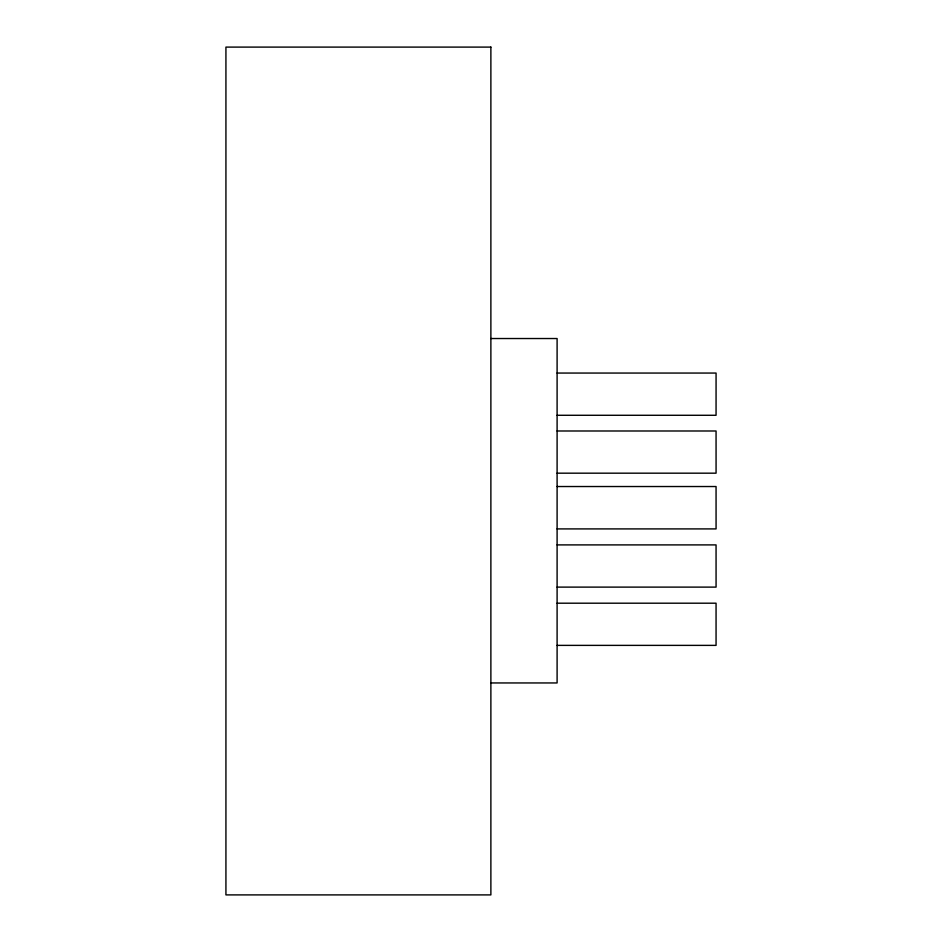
<?xml version="1.0" encoding="UTF-8"?>
<svg xmlns="http://www.w3.org/2000/svg" width="942" height="942" viewBox="0 0 942 942"><rect width="100%" height="100%" fill="white"/><g stroke="black" fill="none" stroke-linecap="round" stroke-linejoin="round"><path stroke-width="1.41" d="M490.876 338.531L557.099 338.531L557.099 682.95L490.876 682.95M557.099 373.056L716.073 373.056L716.061 415.281L557.099 415.281M557.099 430.989L716.061 430.989L716.073 473.178L557.099 473.178M557.099 486.531L716.061 486.531L716.073 528.909L557.099 528.909M557.099 544.9L716.061 544.9L716.073 587.113L557.099 587.113M557.099 603.198L716.061 603.198L716.061 645.376L557.099 645.376M490.876 47.1L225.927 47.1L225.927 894.9L490.876 894.9L490.876 47.1"/></g></svg>
